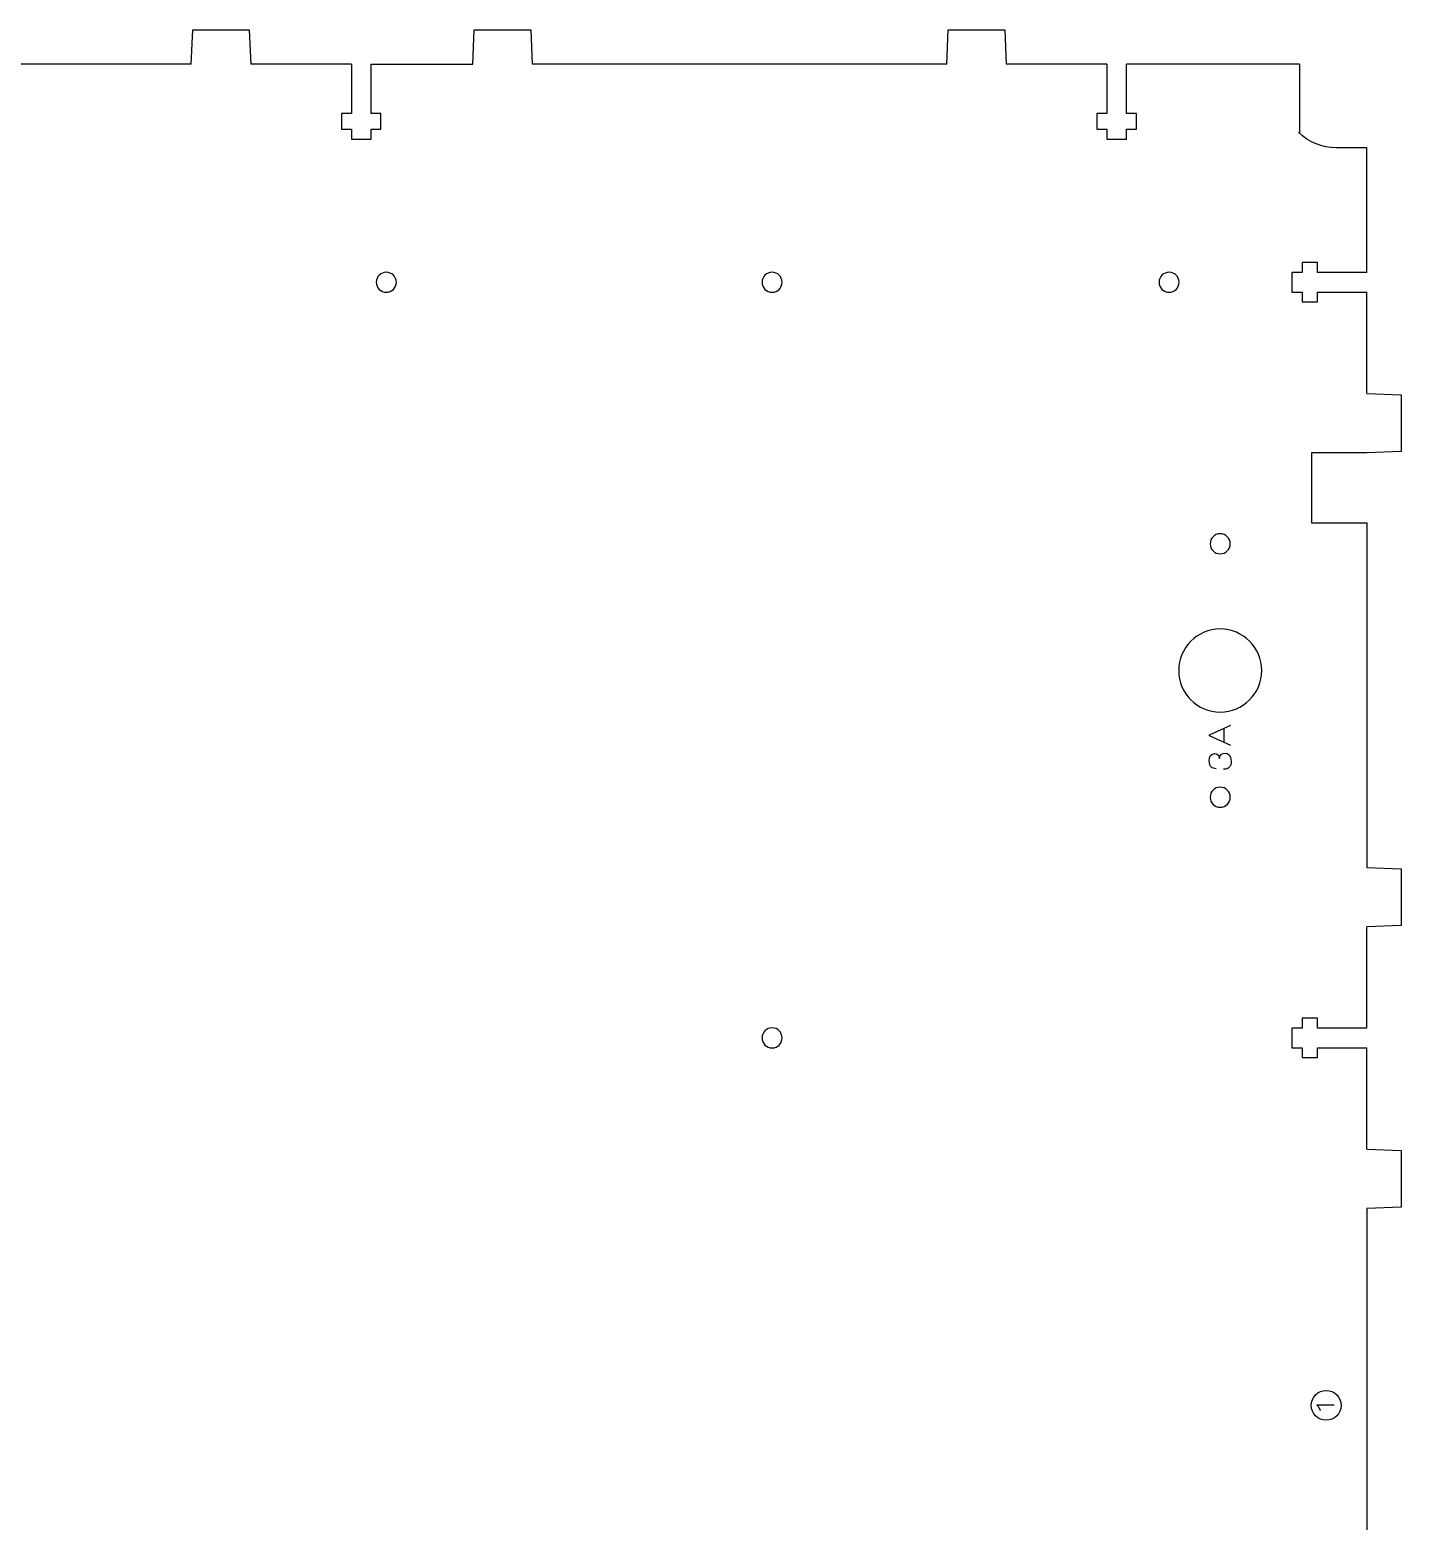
# Model space of a CAD drawing. Header units: millimetres. Extents: x -1014 to -186, y -862 to -38.
# Drawn here: x -380.6 to -185.7, y -250.3 to -38.4 of the extents above; entities that cross this region are included whole.
import ezdxf

# ---------------------------------------------------------------- set-up
doc = ezdxf.new("R2010")
doc.units = ezdxf.units.MM
doc.layers.add('CUTS', color=1, linetype='Continuous', lineweight=25, true_color=0xff0000)
doc.layers.add('TEXT', color=5, linetype='Continuous', true_color=0x0000ff)

msp = doc.modelspace()

# ---------------------------------------------------------------- linework, layer by layer
at = {"layer": 'CUTS', "color": 1, "lineweight": 25, "true_color": 0xff0000}
for p, q in [((-357.65, -43.31), (-357.45, -38.44)), ((-357.45, -38.44), (-349.41, -38.44)), ((-349.41, -38.44), (-349.21, -43.31)), ((-317.65, -43.31), (-317.45, -38.44)), ((-317.45, -38.44), (-309.42, -38.44)), ((-309.42, -38.44), (-309.22, -43.31)), ((-250.31, -43.31), (-250.11, -38.44)), ((-250.11, -38.44), (-242.07, -38.44)), ((-242.07, -38.44), (-241.87, -43.31)), ((-357.65, -43.31), (-416.56, -43.31)), ((-334.91, -43.31), (-349.21, -43.31)), ((-334.91, -43.31), (-334.91, -50.33)), ((-332.11, -43.31), (-317.65, -43.31)), ((-332.11, -50.33), (-332.11, -43.31)), ((-250.31, -43.31), (-309.22, -43.31)), ((-227.57, -43.31), (-241.87, -43.31)), ((-227.57, -43.31), (-227.57, -50.33)), ((-200.19, -43.31), (-224.77, -43.31)), ((-224.77, -50.33), (-224.77, -43.31)), ((-200.19, -43.31), (-200.19, -53.12)), ((-334.91, -50.33), (-336.31, -50.33)), ((-336.31, -50.33), (-336.31, -52.53)), ((-330.71, -50.33), (-332.11, -50.33)), ((-330.71, -52.53), (-330.71, -50.33)), ((-227.57, -50.33), (-228.97, -50.33)), ((-228.97, -50.33), (-228.97, -52.53)), ((-223.37, -50.33), (-224.77, -50.33)), ((-223.37, -52.53), (-223.37, -50.33)), ((-336.31, -52.53), (-334.91, -52.53)), ((-334.91, -52.53), (-334.91, -53.97)), ((-332.11, -53.97), (-332.11, -52.53)), ((-332.11, -52.53), (-330.71, -52.53)), ((-228.97, -52.53), (-227.57, -52.53)), ((-227.57, -52.53), (-227.57, -53.97)), ((-224.77, -53.97), (-224.77, -52.53)), ((-224.77, -52.53), (-223.37, -52.53)), ((-334.91, -53.97), (-332.11, -53.97)), ((-227.57, -53.97), (-224.77, -53.97)), ((-190.62, -55.21), (-195, -55.21)), ((-190.62, -72.9), (-190.62, -55.21)), ((-199.83, -71.5), (-199.83, -72.9)), ((-197.63, -71.5), (-199.83, -71.5)), ((-197.63, -72.9), (-197.63, -71.5)), ((-199.83, -72.9), (-201.28, -72.9)), ((-201.28, -72.9), (-201.28, -75.7)), ((-190.62, -72.9), (-197.63, -72.9)), ((-201.28, -75.7), (-199.83, -75.7)), ((-199.83, -75.7), (-199.83, -77.1)), ((-197.63, -77.1), (-197.63, -75.7)), ((-197.63, -75.7), (-190.62, -75.7)), ((-190.62, -90.1), (-190.62, -75.7)), ((-199.83, -77.1), (-197.63, -77.1)), ((-190.62, -90.1), (-185.74, -90.3)), ((-185.74, -90.3), (-185.74, -98.33)), ((-190.62, -98.53), (-198.51, -98.53)), ((-198.51, -98.53), (-198.51, -108.48)), ((-185.74, -98.33), (-190.62, -98.53)), ((-198.51, -108.48), (-190.62, -108.48)), ((-190.62, -108.48), (-190.62, -157.42)), ((-190.62, -157.42), (-185.74, -157.62)), ((-185.74, -157.62), (-185.74, -165.66)), ((-185.74, -165.66), (-190.62, -165.86)), ((-190.62, -180.24), (-190.62, -165.86)), ((-197.63, -178.84), (-199.83, -178.84)), ((-199.83, -178.84), (-199.83, -180.24)), ((-197.63, -180.24), (-197.63, -178.84)), ((-199.83, -180.24), (-201.28, -180.24)), ((-201.28, -180.24), (-201.28, -183.04)), ((-190.62, -180.24), (-197.63, -180.24)), ((-201.28, -183.04), (-199.83, -183.04)), ((-199.83, -183.04), (-199.83, -184.44)), ((-197.63, -184.44), (-197.63, -183.04)), ((-197.63, -183.04), (-190.62, -183.04)), ((-190.62, -197.44), (-190.62, -183.04)), ((-199.83, -184.44), (-197.63, -184.44)), ((-190.62, -197.44), (-185.74, -197.64)), ((-185.74, -197.64), (-185.74, -205.67)), ((-185.74, -205.67), (-190.62, -205.87)), ((-190.62, -205.87), (-190.62, -254.81))]:
    msp.add_line(p, q, dxfattribs=at)
for points in [[(-195, -55.21), (-196.93, -55.2), (-198.86, -54.46), (-200.34, -52.98)], [(-329.95, -72.87), (-330.74, -72.87), (-331.37, -73.51), (-331.37, -74.3)], [(-328.52, -74.3), (-328.52, -73.51), (-329.16, -72.87), (-329.95, -72.87)], [(-275.13, -72.87), (-275.92, -72.87), (-276.56, -73.51), (-276.56, -74.3)], [(-273.71, -74.3), (-273.71, -73.51), (-274.34, -72.87), (-275.13, -72.87)], [(-218.72, -72.87), (-219.51, -72.87), (-220.15, -73.51), (-220.15, -74.3)], [(-217.3, -74.3), (-217.3, -73.51), (-217.94, -72.87), (-218.72, -72.87)], [(-331.37, -74.3), (-331.37, -75.09), (-330.74, -75.72), (-329.95, -75.72)], [(-329.95, -75.72), (-329.16, -75.72), (-328.52, -75.09), (-328.52, -74.3)], [(-276.56, -74.3), (-276.56, -75.09), (-275.92, -75.72), (-275.13, -75.72)], [(-275.13, -75.72), (-274.34, -75.72), (-273.71, -75.09), (-273.71, -74.3)], [(-220.15, -74.3), (-220.15, -75.09), (-219.51, -75.72), (-218.72, -75.72)], [(-218.72, -75.72), (-217.94, -75.72), (-217.3, -75.09), (-217.3, -74.3)], [(-198.12, -98.53), (-198.51, -98.53), (-198.51, -98.53), (-198.51, -98.53), (-198.51, -98.53)], [(-211.46, -110.02), (-212.25, -110.02), (-212.88, -110.66), (-212.88, -111.45)], [(-210.03, -111.45), (-210.03, -110.66), (-210.67, -110.02), (-211.46, -110.02)], [(-212.88, -111.45), (-212.88, -112.24), (-212.25, -112.87), (-211.46, -112.87)], [(-211.46, -112.87), (-210.67, -112.87), (-210.03, -112.24), (-210.03, -111.45)], [(-211.46, -123.55), (-214.72, -123.55), (-217.36, -126.19), (-217.36, -129.45)], [(-205.56, -129.45), (-205.56, -126.19), (-208.2, -123.55), (-211.46, -123.55)], [(-217.36, -129.45), (-217.36, -132.71), (-214.72, -135.35), (-211.46, -135.35)], [(-211.46, -135.35), (-208.2, -135.35), (-205.56, -132.71), (-205.56, -129.45)], [(-211.46, -146.02), (-212.25, -146.02), (-212.88, -146.66), (-212.88, -147.45)], [(-210.03, -147.45), (-210.03, -146.66), (-210.67, -146.02), (-211.46, -146.02)], [(-212.88, -147.45), (-212.88, -148.24), (-212.25, -148.87), (-211.46, -148.87)], [(-211.46, -148.87), (-210.67, -148.87), (-210.03, -148.24), (-210.03, -147.45)], [(-275.13, -180.21), (-275.92, -180.21), (-276.56, -180.85), (-276.56, -181.64)], [(-276.56, -181.64), (-276.56, -182.43), (-275.92, -183.06), (-275.13, -183.06)], [(-273.71, -181.64), (-273.71, -180.85), (-274.34, -180.21), (-275.13, -180.21)], [(-275.13, -183.06), (-274.34, -183.06), (-273.71, -182.43), (-273.71, -181.64)]]:
    msp.add_open_spline(points, degree=3, dxfattribs=at)
at = {"layer": 'TEXT', "color": 5, "lineweight": 25, "true_color": 0x0000ff}
for points in [[(-209.95, -140.1), (-212.97, -138.71), (-212.97, -138.6), (-209.95, -137.22)], [(-210.95, -137.68), (-210.95, -139.65)], [(-211.56, -141.95), (-211.56, -141.95)], [(-197.68, -233.84), (-197.68, -233.75), (-195.29, -233.75)]]:
    msp.add_lwpolyline(points, dxfattribs=at)
for points in [[(-213.02, -142.27), (-213.02, -141.56), (-212.69, -141.25), (-212.23, -141.25)], [(-212.23, -141.25), (-211.94, -141.25), (-211.62, -141.42), (-211.56, -141.95)], [(-211.56, -141.95), (-211.49, -141.37), (-211.16, -141.18), (-210.76, -141.18)], [(-210.76, -141.18), (-210.43, -141.18), (-209.9, -141.39), (-209.9, -142.33)], [(-212.01, -143.4), (-212.63, -143.37), (-213.02, -143.1), (-213.02, -142.27)], [(-210.88, -143.48), (-210.91, -143.48), (-210.94, -143.48), (-210.98, -143.48)], [(-209.9, -142.33), (-209.9, -143.11), (-210.29, -143.48), (-210.88, -143.48)], [(-198.53, -233.83), (-198.53, -232.66), (-197.58, -231.71), (-196.4, -231.71)], [(-196.4, -231.71), (-195.23, -231.71), (-194.28, -232.66), (-194.28, -233.83)], [(-196.4, -235.95), (-197.58, -235.95), (-198.53, -235), (-198.53, -233.83)], [(-197.23, -234.59), (-197.32, -234.22), (-197.51, -233.98), (-197.68, -233.84)], [(-194.28, -233.83), (-194.28, -235), (-195.23, -235.95), (-196.4, -235.95)]]:
    msp.add_open_spline(points, degree=3, dxfattribs=at)

doc.saveas('drawing.dxf')
